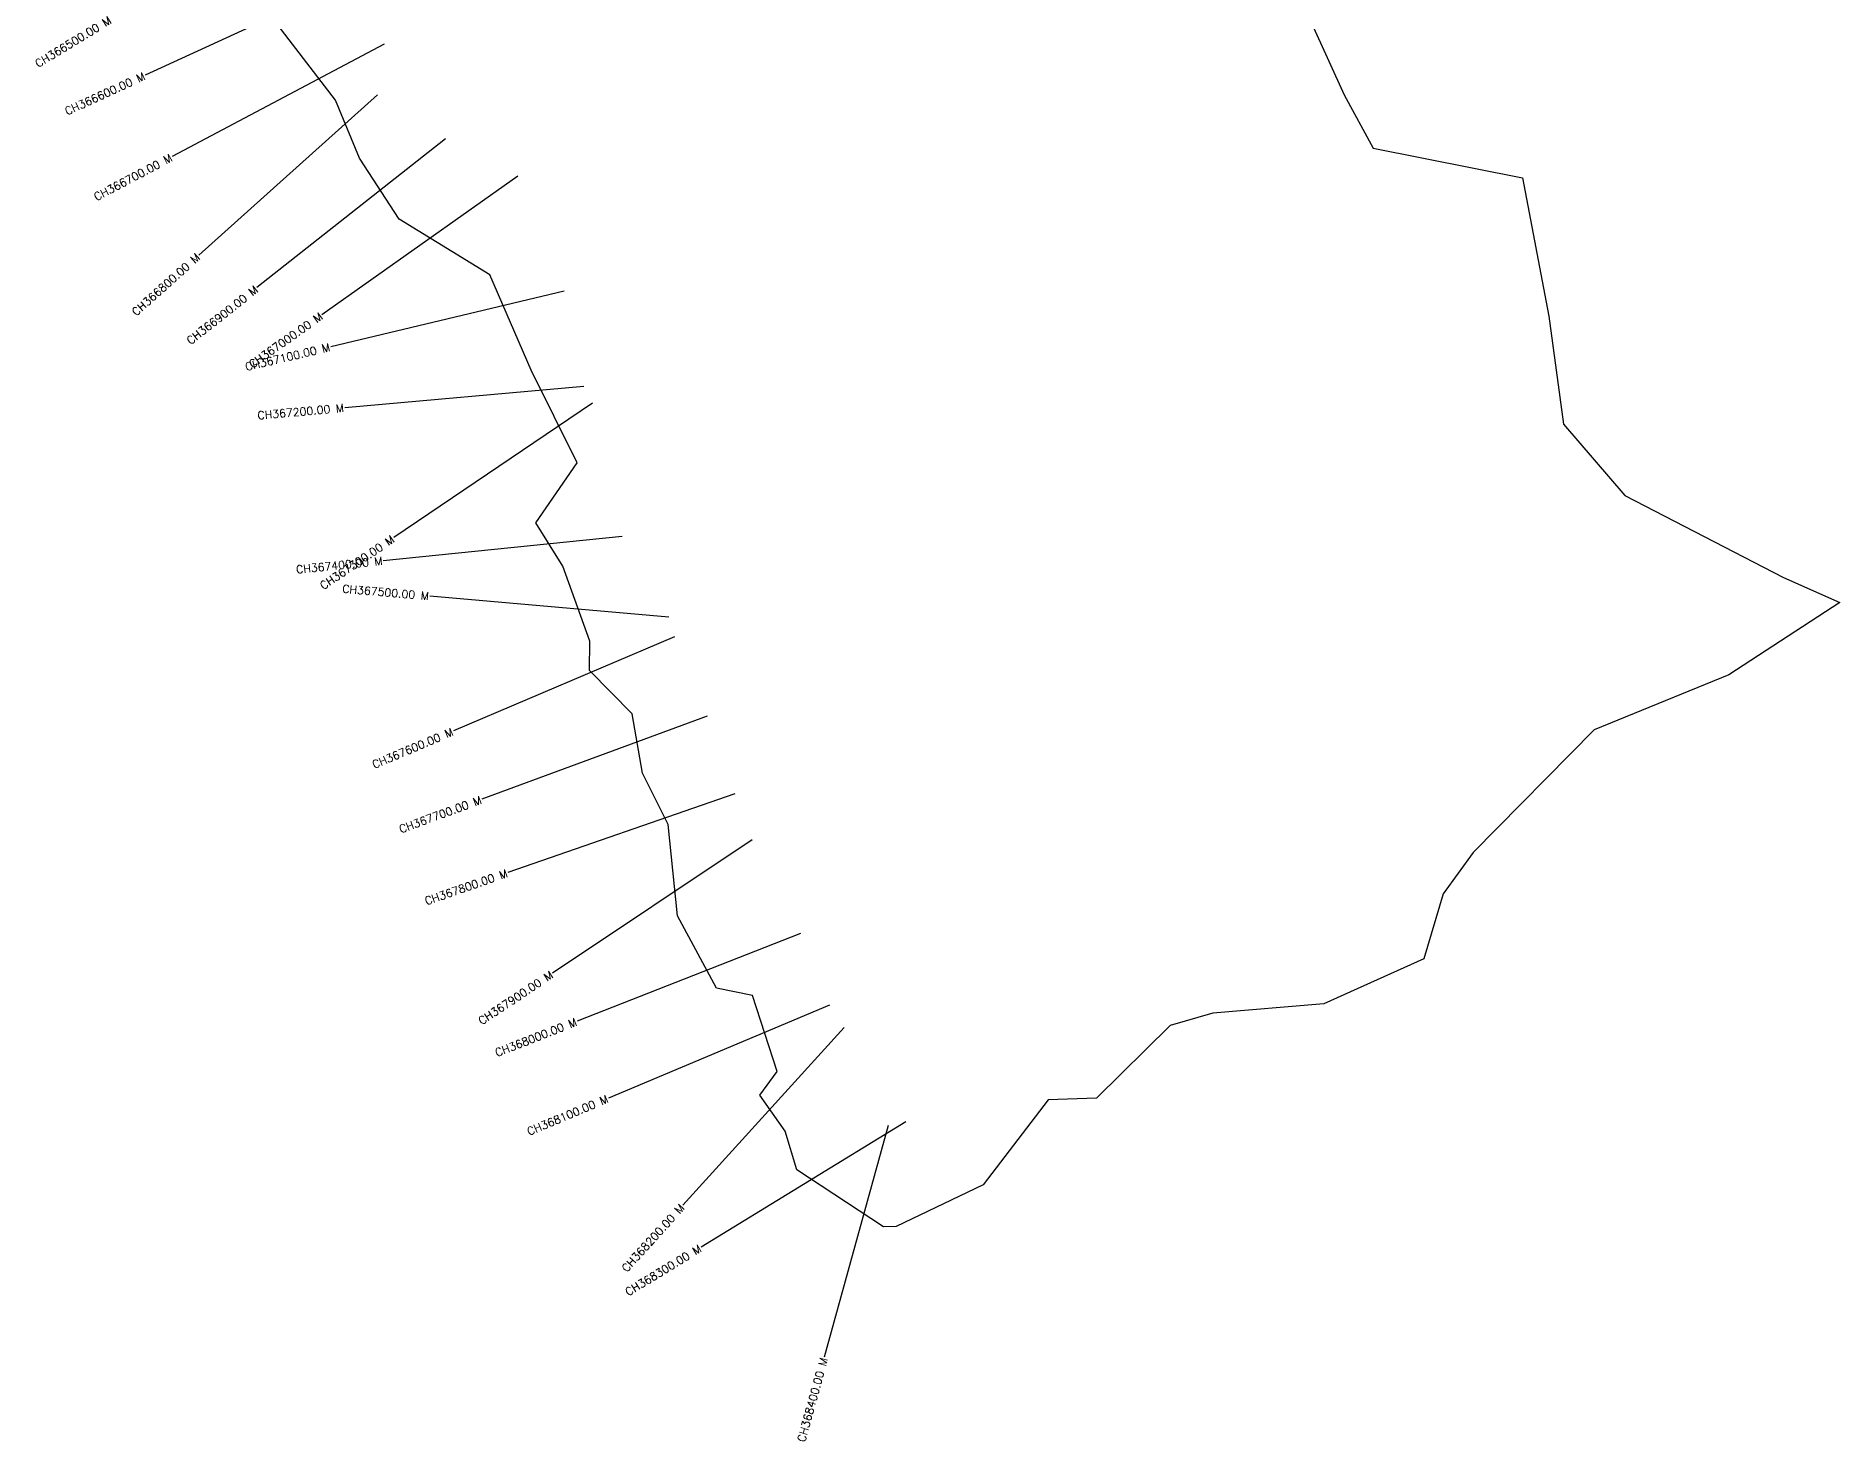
# Model space of a CAD drawing. Header units: metres. Extents: x 297192 to 300643, y 1967922 to 1972555.
# Drawn here: x 298389 to 300643, y 1967922 to 1969676 of the extents above; entities that cross this region are included whole.
import ezdxf
from ezdxf.enums import TextEntityAlignment as Align

# ---------------------------------------------------------------- set-up
doc = ezdxf.new("R2010")
doc.units = ezdxf.units.M
doc.header["$MEASUREMENT"] = 0
for name, color, linetype in [('CS', 134, 'Continuous'), ('CSMark', 6, 'Continuous'), ('village', 3, 'Continuous')]:
    doc.layers.add(name, color=color, linetype=linetype)
doc.styles.get("Standard").update_dxf_attribs({"font": 'simplex.shx'})

msp = doc.modelspace()

# ---------------------------------------------------------------- linework, layer by layer
at = {"layer": 'CS'}
for p, q in [((298797.7, 1969752.6), (298525.1, 1969627.3)), ((298824, 1969666.1), (298558.9, 1969525.7)), ((298815.5, 1969603), (298592.2, 1969402.6)), ((298900.4, 1969547.8), (298664.9, 1969362)), ((298991, 1969501.1), (298746, 1969328.1)), ((299048.9, 1969357.4), (298757, 1969288.2)), ((299073.4, 1969238.7), (298774.6, 1969212)), ((299084.2, 1969217.8), (298835.7, 1969049.7)), ((299121.2, 1969051.3), (298822.7, 1969020.9)), ((299179.6, 1968950.6), (298880.7, 1968976.6)), ((299186.4, 1968925.8), (298910.3, 1968808.4)), ((299227.4, 1968826.6), (298945.9, 1968723)), ((299261.8, 1968729.8), (298978.4, 1968631.4)), ((299283.6, 1968672.2), (299034.1, 1968505.6)), ((299344.1, 1968555.3), (299064.8, 1968445.8)), ((299380.4, 1968466), (299103.9, 1968349.8)), ((299398.5, 1968438.1), (299196.8, 1968216)), ((299475.6, 1968320.1), (299219.7, 1968163.6)), ((299453.3, 1968315.4), (299373.7, 1968026.1))]:
    msp.add_line(p, q, dxfattribs=at)
at = {"layer": 'village', "color": 3, "true_color": 0x00ff00}
msp.add_polyline3d([(299940.2, 1969785.1, 0), (300023.1, 1969602.8, 0), (300059.5, 1969536.1, 0), (300246.1, 1969499.1, 0), (300279.1, 1969326.5, 0), (300297.2, 1969191.5, 0), (300373.8, 1969102.3, 0), (300572.2, 1968999.9, 0), (300642.6, 1968968.9, 0), (300503.9, 1968878.5, 0), (300335.6, 1968809.8, 0), (300184.4, 1968656.4, 0), (300146.8, 1968604.8, 0), (300122.9, 1968523.5, 0), (299997.8, 1968467.3, 0), (299859, 1968455.7, 0), (299805.9, 1968440.3, 0), (299713.9, 1968349.8, 0), (299653.5, 1968347.7, 0), (299572.2, 1968241.4, 0), (299463.3, 1968189.2, 0), (299447.8, 1968188.8, 0), (299339.2, 1968260, 0), (299325, 1968308.4, 0), (299293.3, 1968353.5, 0), (299315, 1968383.1, 0), (299284.2, 1968477.7, 0), (299239, 1968487.2, 0), (299190.4, 1968577.2, 0), (299178.6, 1968691.4, 0), (299146.5, 1968755.6, 0), (299133.8, 1968829.5, 0), (299080.4, 1968883.6, 0), (299080.9, 1968920.3, 0), (299047.2, 1969014.1, 0), (299013.4, 1969068.2, 0), (299065, 1969143.2, 0), (299007.4, 1969258.7, 0), (298955.8, 1969377.8, 0), (298842.5, 1969447.4, 0), (298792.9, 1969523.7, 0), (298763, 1969596, 0), (298628.2, 1969772.4, 0)], dxfattribs=at)

# ---------------------------------------------------------------- texts
at = {"layer": 'CSMark'}
for s, rotation, p in [('CH366500.00 M', 31.4058, (298481.5, 1969697.2)), ('CH366600.00 M', 24.6749, (298524.2, 1969626.9)), ('CH366700.00 M', 27.9108, (298558, 1969525.2)), ('CH366800.00 M', 41.9124, (298591.5, 1969402)), ('CH366900.00 M', 38.2821, (298664.1, 1969361.3)), ('CH367000.00 M', 35.2331, (298745.1, 1969327.5)), ('CH367100.00 M', 13.3334, (298756, 1969287.9)), ('CH367200.00 M', 5.1109, (298773.6, 1969211.9)), ('CH367300.00 M', 34.0725, (298834.9, 1969049.1)), ('CH367400.00 M', 5.8084, (298821.7, 1969020.8)), ('CH367500.00 M', 355.0423, (298879.7, 1968976.7)), ('CH367600.00 M', 23.0434, (298909.4, 1968808)), ('CH367700.00 M', 20.2134, (298944.9, 1968722.6)), ('CH367800.00 M', 19.1507, (298977.5, 1968631)), ('CH367900.00 M', 33.7217, (299033.2, 1968505.1)), ('CH368000.00 M', 21.4093, (299063.9, 1968445.4)), ('CH368100.00 M', 22.8016, (299103, 1968349.4)), ('CH368200.00 M', 47.7695, (299196.2, 1968215.2)), ('CH368300.00 M', 31.4447, (299218.8, 1968163)), ('CH368400.00 M', 74.6136, (299373.4, 1968025.2))]:
    msp.add_text(s, height=10, rotation=rotation, dxfattribs=at).set_placement(p, align=Align.MIDDLE_RIGHT)

doc.saveas('drawing.dxf')
